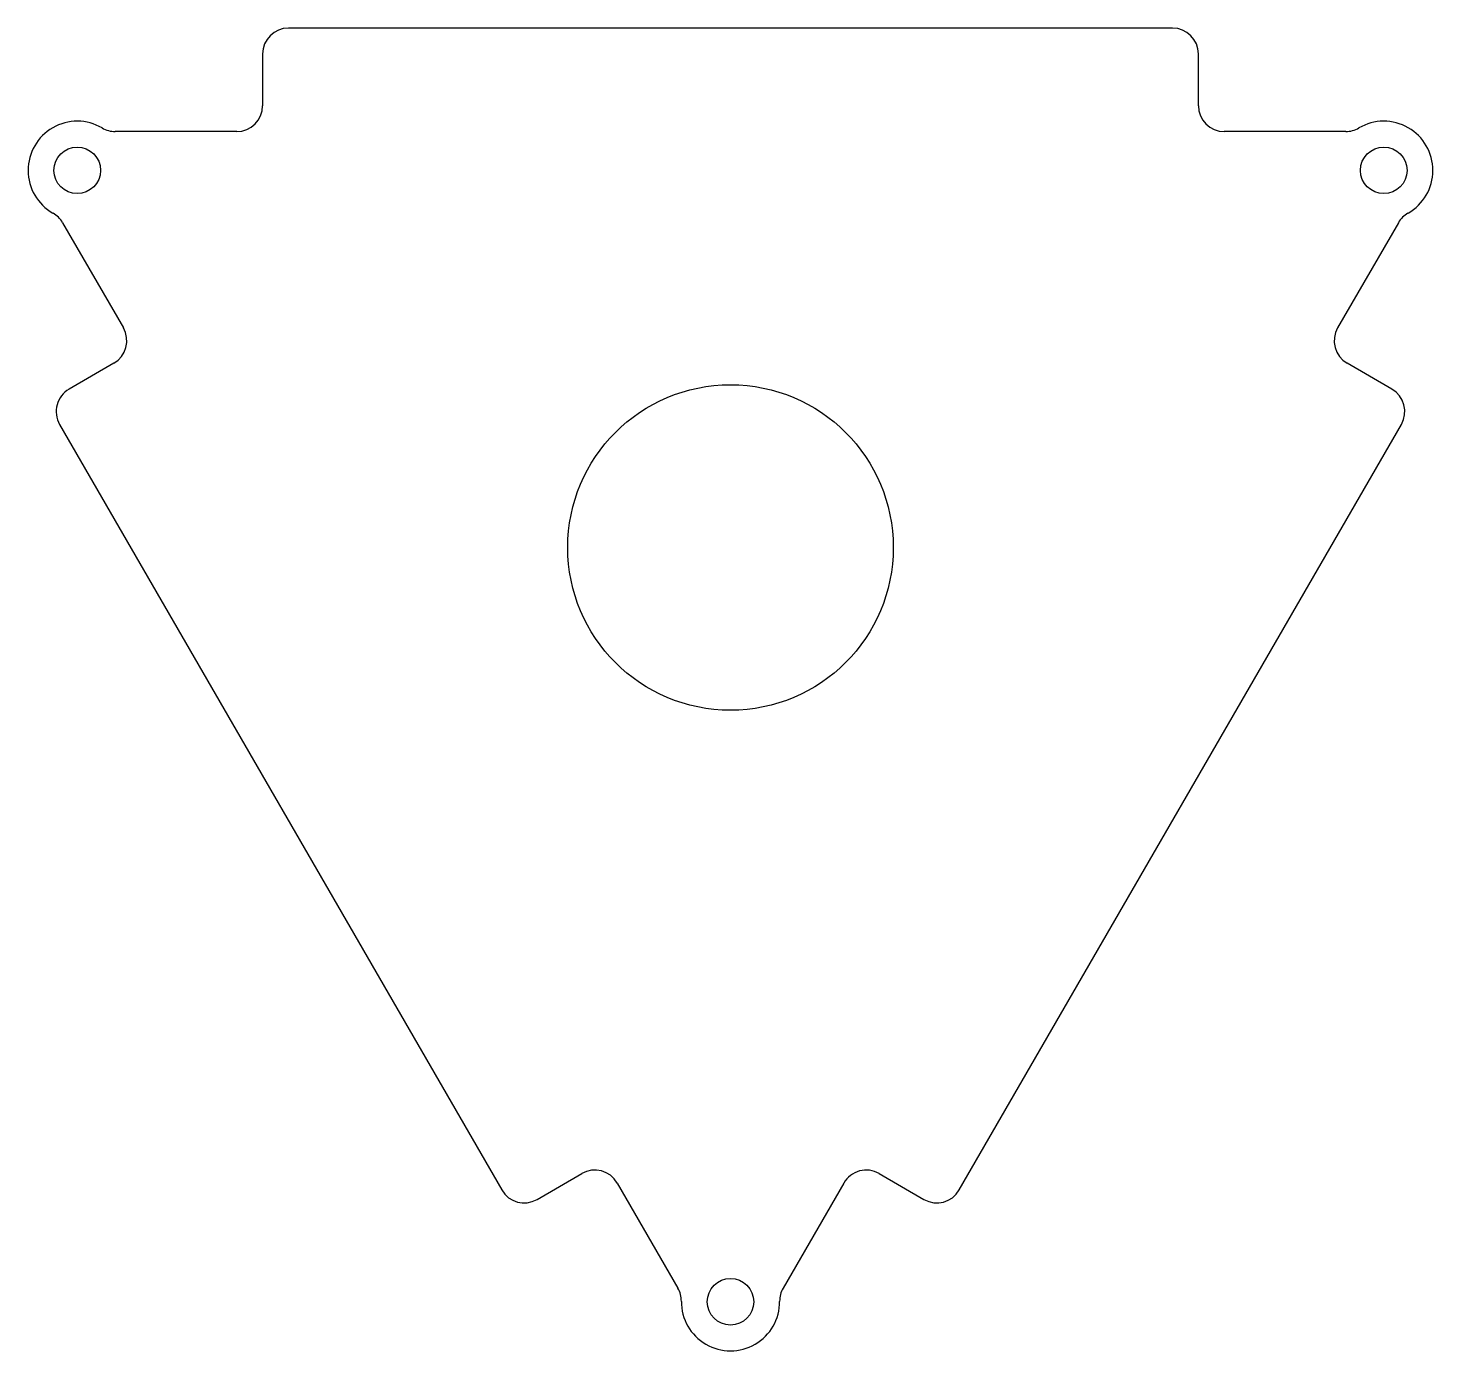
# Model space of a CAD drawing. Header units: millimetres. Extents: x 17.8 to 72.2, y -57 to -5.9.
import ezdxf

# ---------------------------------------------------------------- set-up
doc = ezdxf.new("R2010")
doc.units = ezdxf.units.MM

msp = doc.modelspace()

# ---------------------------------------------------------------- linework, layer by layer
at = {"color": 7, "linetype": 'Continuous', "lineweight": 25}
for p, q in [((62.088, -5.9), (27.912, -5.9)), ((26.912, -6.9), (26.912, -8.9)), ((63.088, -8.9), (63.088, -6.9)), ((25.912, -9.9), (21.215, -9.9)), ((68.785, -9.9), (64.088, -9.9)), ((19.181, -13.423), (21.529, -17.49)), ((70.819, -13.423), (68.471, -17.49)), ((21.163, -18.856), (19.431, -19.856)), ((70.569, -19.856), (68.837, -18.856)), ((19.065, -21.222), (36.154, -50.82)), ((53.846, -50.82), (70.935, -21.222)), ((37.52, -51.186), (39.252, -50.186)), ((50.748, -50.186), (52.48, -51.186)), ((40.618, -50.552), (42.966, -54.619)), ((49.382, -50.552), (47.034, -54.619))]:
    msp.add_line(p, q, dxfattribs=at)
for centre in [(19.745, -11.4), (70.255, -11.4), (45, -55.142)]:
    msp.add_circle(centre, 0.9, dxfattribs=at)
msp.add_circle((45, -25.981), 6.294)
for centre, radius, start, end in [((27.912, -6.9), 1, 90, 180), ((62.088, -6.9), 1, 0, 90), ((25.912, -8.9), 1, 270, 0), ((64.088, -8.9), 1, 180, 270), ((19.745, -11.4), 1.9, 59.5497, 240.4503), ((21.215, -8.9), 1, 239.5497, 270), ((68.785, -8.9), 1, 270, 300.4503), ((70.255, -11.4), 1.9, 299.5497, 120.4503), ((18.315, -13.923), 1, 30, 60.4503), ((71.685, -13.923), 1, 119.5497, 150), ((20.663, -17.99), 1, 300, 30), ((69.337, -17.99), 1, 150, 240), ((19.931, -20.722), 1, 120, 210), ((70.069, -20.722), 1, 330, 60), ((39.752, -51.052), 1, 30, 120), ((50.248, -51.052), 1, 60, 150), ((37.02, -50.32), 1, 210, 300), ((52.98, -50.32), 1, 240, 330), ((42.1, -55.119), 1, 359.5497, 30), ((47.9, -55.119), 1, 150, 180.4503), ((45, -55.142), 1.9, 179.5497, 0.4503)]:
    msp.add_arc(centre, radius, start, end, dxfattribs=at)

doc.saveas('drawing.dxf')
